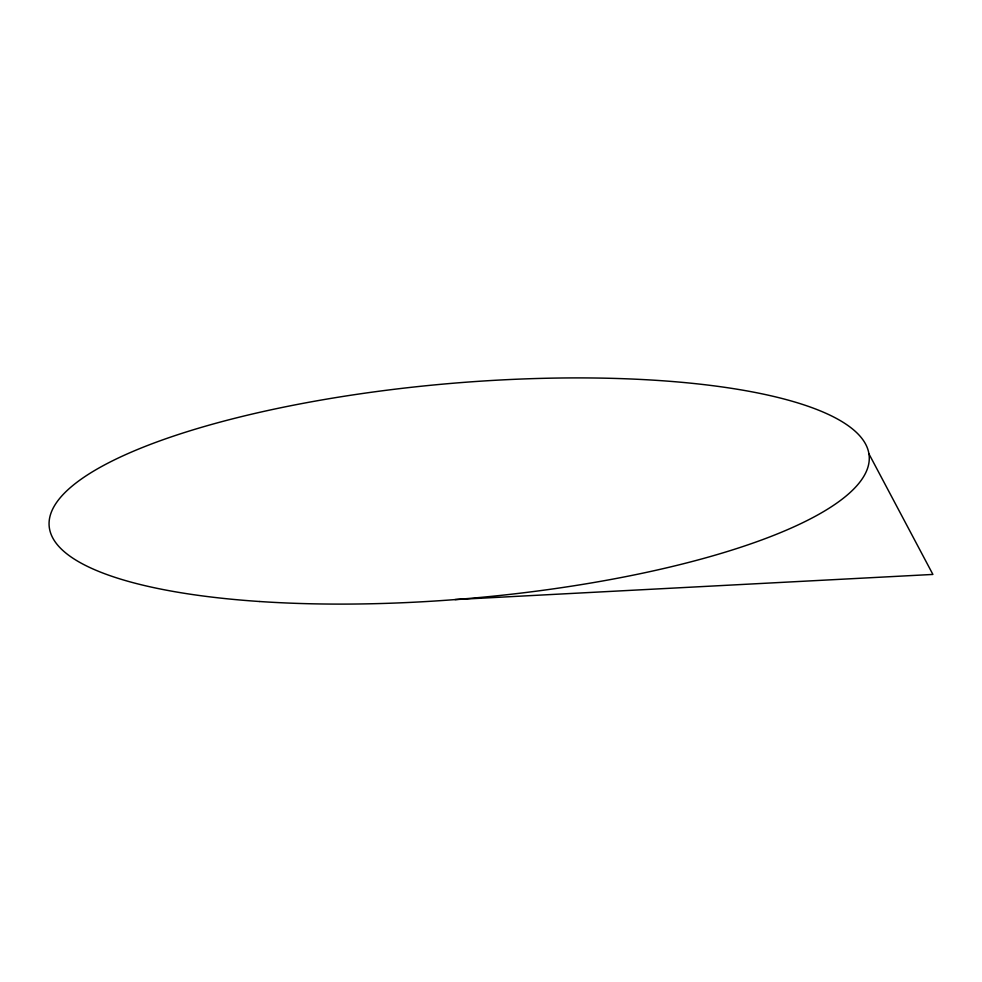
<?xml version="1.0" encoding="UTF-8"?>
<svg xmlns="http://www.w3.org/2000/svg" width="982" height="982" viewBox="0 0 982 982"><rect width="100%" height="100%" fill="white"/><g stroke="black" fill="none" stroke-linecap="round" stroke-linejoin="round"><path stroke-width="1.47" d="M455.022 599.585L932.9 574.433L868.935 453.856M259.641 601.512A411.519 107.897 -4.9 0 0 869.23 456.605A411.519 107.897 -4.9 0 0 248.63 414.895A411.519 107.897 -4.9 0 0 259.641 601.512"/></g></svg>
